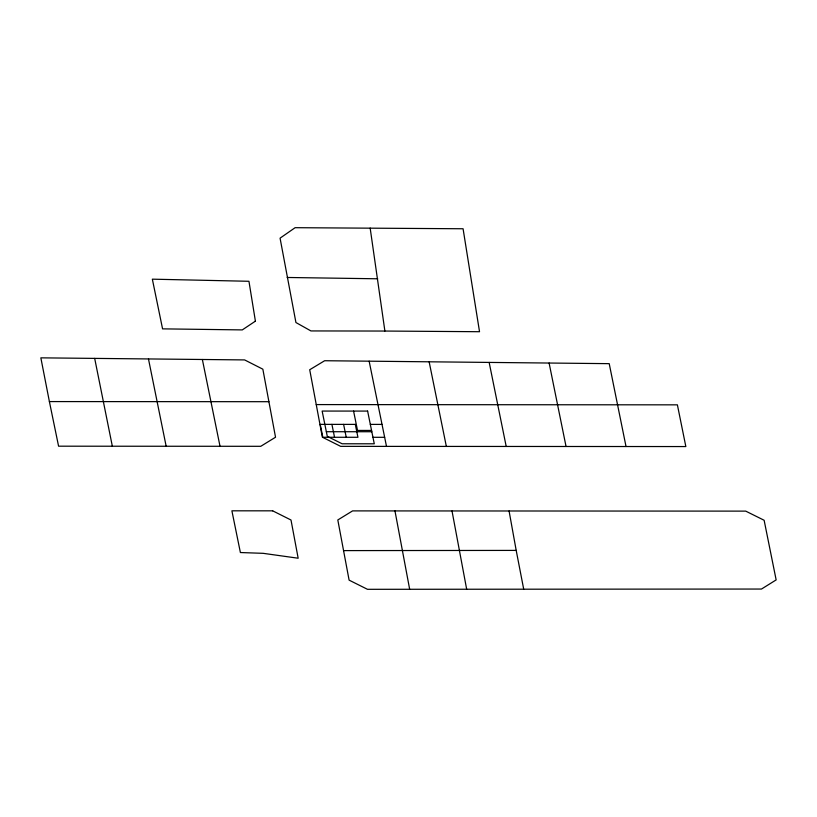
<?xml version="1.0" encoding="UTF-8"?>
<svg xmlns="http://www.w3.org/2000/svg" width="817" height="817" viewBox="0 0 817 817"><rect width="100%" height="100%" fill="white"/><g stroke="black" fill="none" stroke-linecap="round" stroke-linejoin="round"><path stroke-width="1.23" d="M343.559 550.607L516.191 550.403L523.707 589.2L761.475 589.047L776.15 579.907L764.13 520.266L745.717 511.125L352.587 510.891L337.809 519.969L349.104 580.141L367.476 589.312L523.707 589.2M49.388 401.576L58.579 446.184L112.338 446.225L260.756 446.307L275.533 437.228L262.849 369.182L244.61 359.919L40.85 357.846L49.388 401.576L268.936 401.698M370.326 424.391L382.029 424.401M371.561 430.436L357.519 430.436L353.577 411.074M326.351 431.713L371.827 431.733M372.96 437.299L384.654 437.309M316.25 404.589L322.337 437.177L340.679 446.358L685.841 446.562L677.395 404.844L316.25 404.589L309.714 369.744L324.645 360.726L609.216 363.657L626.026 446.521M384.889 331.048L310.94 330.936L295.928 322.531L280.068 238.155L295.131 227.688L463.076 228.76L479.528 331.712L384.889 331.048L370.162 228.076M287.175 277.474L377.689 278.791M566.048 446.48L549.106 363.044M506.203 446.45L489.158 362.431M446.348 446.419L429.15 361.808M369.141 361.185L386.502 446.388M343.61 424.38L346.234 437.289M331.906 424.37L334.541 437.279M202.361 359.48L220.018 446.276M166.157 446.245L148.469 358.939M94.68 358.387L112.338 446.225M466.67 589.251L452.005 510.942M409.664 589.292L394.968 510.921M509.073 510.982L516.191 550.403M255.404 321.152L242.281 329.905L162.573 328.863L152.35 279.169L248.95 281.283L255.404 321.152M367.619 411.084L322.143 411.063L327.29 436.37L342.109 443.774L374.278 443.794L367.619 411.084M355.303 424.391L320.213 424.37L322.838 437.279L357.938 437.289L355.303 424.391M272.674 510.829L231.895 510.819L240.392 552.537L263.227 553.334L298.164 558.225L291.005 520.01L272.674 510.829"/></g></svg>
